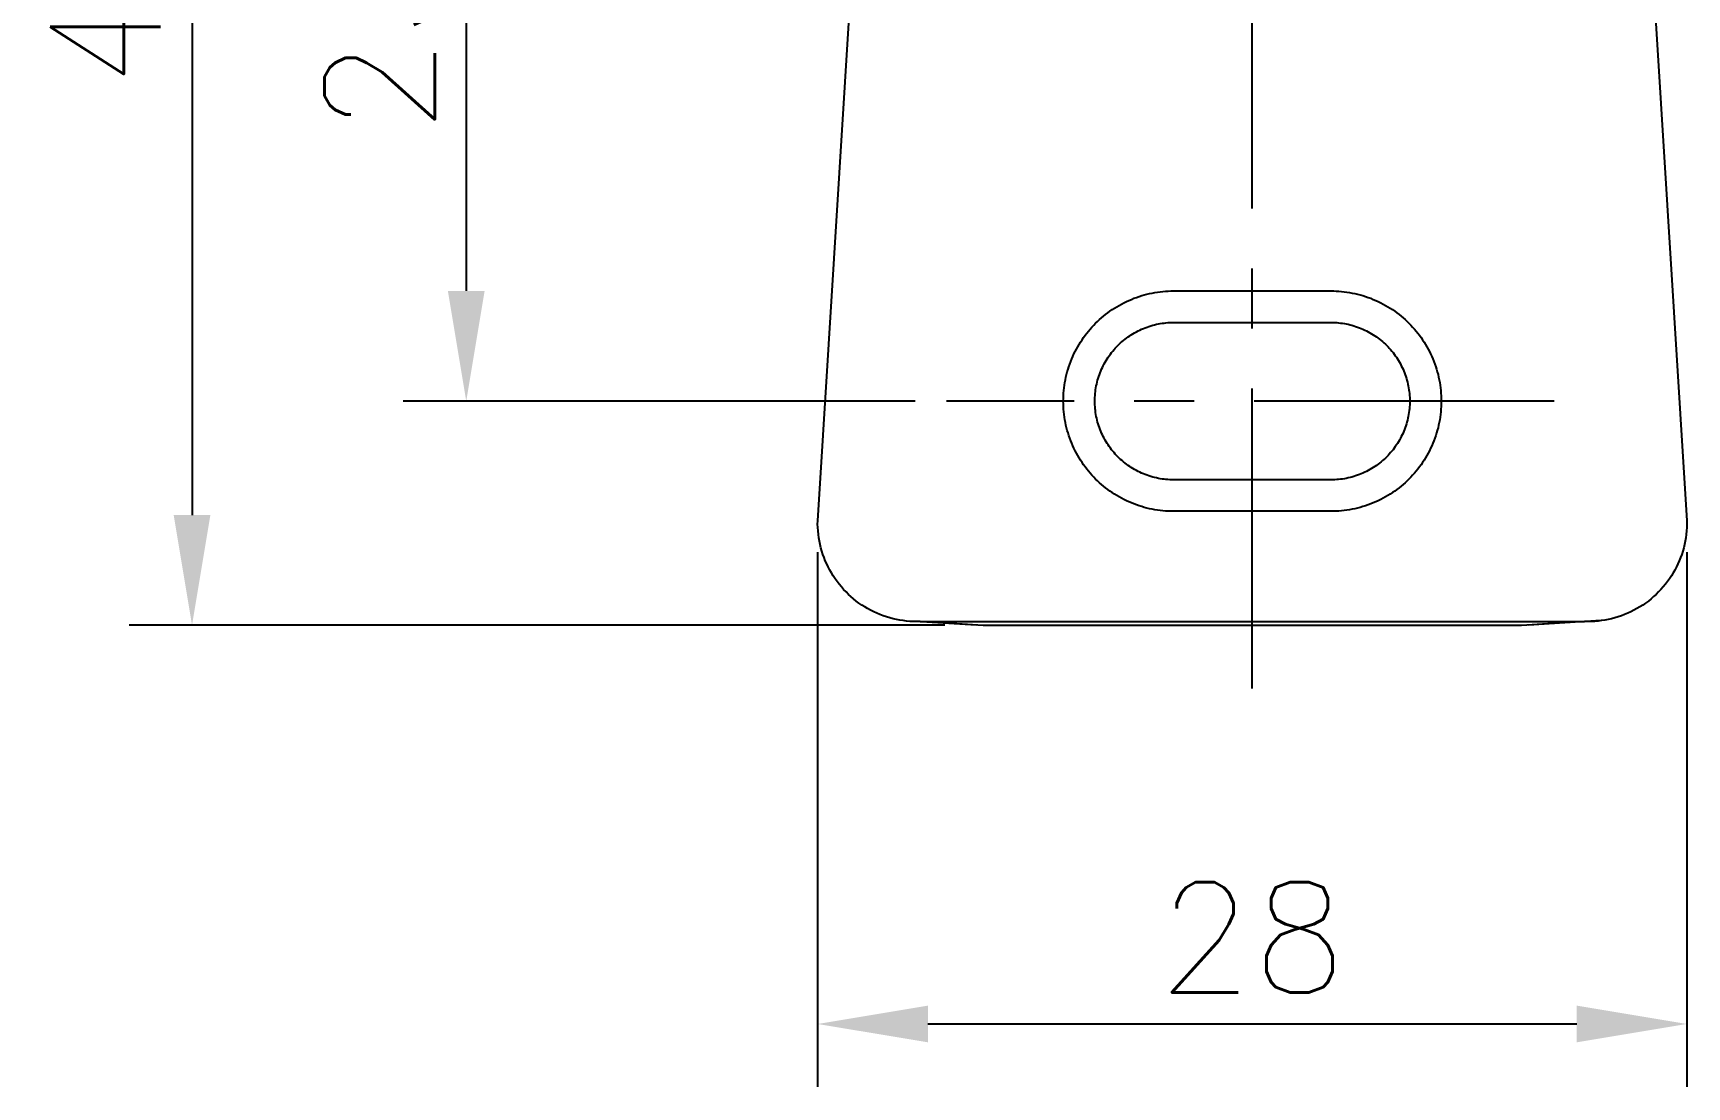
# Model space of a CAD drawing. Header units: millimetres. Extents: x -3879 to -3038, y 219 to 813.
# Drawn here: x -3240.7 to -3188.2, y 463.7 to 497.2 of the extents above; entities that cross this region are included whole.
import ezdxf

# ---------------------------------------------------------------- set-up
doc = ezdxf.new("R2010")
doc.units = ezdxf.units.MM
doc.header["$LTSCALE"] = 0.3
doc.linetypes.add('CENTER', pattern=[50.8, 31.75, -6.35, 6.35, -6.35])
doc.layers.get('0').update_dxf_attribs({"color": 2})
doc.layers.add('CEN', color=1, linetype='CENTER')
doc.layers.add('DWG', color=7, linetype='Continuous')
doc.styles.add('GHS', font='romans.shx', dxfattribs={"height": 3.5, "bigfont": 'ghs.shx'})
doc.dimstyles.new('LEE', dxfattribs={"dimtxt": 3.5, "dimasz": 3.5, "dimexe": 2, "dimexo": 1, "dimgap": 1, "dimtad": 1, "dimdec": 4, "dimdsep": 46, "dimtxsty": 'GHS', "dimcen": 0, "dimclrd": 2, "dimclre": 2, "dimclrt": 2, "dimadec": 0, "dimazin": 0, "dimtfac": 1, "dimtdec": 4, "dimtmove": 0, "dimatfit": 3, "dimfxl": 0, "dimlwd": -1, "dimlwe": -1, "dimarcsym": 0})

# ---------------------------------------------------------------- blocks, each defined once
blk = doc.blocks.new('*D8')
at = {"layer": 'Defpoints', "color": 0}
for p in [(-3210.449, 518.479), (-3235.634, 478.361), (-3210.735, 478.361)]:
    blk.add_point(p, dxfattribs=at)
at = {"layer": 'DWG', "color": 2}
for p, q in [((-3211.449, 518.479), (-3237.634, 518.479)), ((-3235.634, 514.979), (-3235.634, 481.861)), ((-3211.735, 478.361), (-3237.634, 478.361))]:
    blk.add_line(p, q, dxfattribs=at)
for points in [[(-3236.217, 514.979), (-3235.051, 514.979), (-3235.634, 518.479)], [(-3236.217, 481.861), (-3235.051, 481.861), (-3235.634, 478.361)]]:
    blk.add_solid(points, dxfattribs=at)
at = {"layer": 'DWG', "color": 2, "insert": (-3238.384, 498.42), "char_height": 3.5, "attachment_point": 5, "rotation": 90, "style": 'GHS'}
blk.add_mtext('40', dxfattribs=at)
blk = doc.blocks.new('*D9')
at = {"layer": 'Defpoints', "color": 0}
for p in [(-3211.678, 508.479), (-3226.927, 485.479), (-3211.678, 485.479)]:
    blk.add_point(p, dxfattribs=at)
at = {"layer": 'DWG', "color": 2}
for p, q in [((-3212.678, 508.479), (-3228.927, 508.479)), ((-3226.927, 504.979), (-3226.927, 488.979)), ((-3212.678, 485.479), (-3228.927, 485.479))]:
    blk.add_line(p, q, dxfattribs=at)
for points in [[(-3227.51, 504.979), (-3226.343, 504.979), (-3226.927, 508.479)], [(-3227.51, 488.979), (-3226.343, 488.979), (-3226.927, 485.479)]]:
    blk.add_solid(points, dxfattribs=at)
at = {"layer": 'DWG', "color": 2, "insert": (-3229.677, 496.979), "char_height": 3.5, "attachment_point": 5, "rotation": 90, "style": 'GHS'}
blk.add_mtext('23', dxfattribs=at)
blk = doc.blocks.new('*D10')
at = {"layer": 'Defpoints', "color": 0}
for p in [(-3215.769, 481.681), (-3188.169, 481.681), (-3188.169, 465.694)]:
    blk.add_point(p, dxfattribs=at)
at = {"layer": 'DWG', "color": 2}
for p, q in [((-3215.769, 480.681), (-3215.769, 463.694)), ((-3188.169, 480.681), (-3188.169, 463.694)), ((-3212.269, 465.694), (-3191.669, 465.694))]:
    blk.add_line(p, q, dxfattribs=at)
for points in [[(-3212.269, 466.277), (-3212.269, 465.111), (-3215.769, 465.694)], [(-3191.669, 466.277), (-3191.669, 465.111), (-3188.169, 465.694)]]:
    blk.add_solid(points, dxfattribs=at)
at = {"layer": 'DWG', "color": 2, "insert": (-3201.969, 468.444), "char_height": 3.5, "attachment_point": 5, "style": 'GHS'}
blk.add_mtext('28', dxfattribs=at)

msp = doc.modelspace()

# ---------------------------------------------------------------- linework, layer by layer
for p, q in [((-3215.76863, 481.68132), (-3213.64375, 515.67946)), ((-3190.29383, 515.67946), (-3188.16895, 481.68132)), ((-3205.31366, 488.87538), (-3205.22951, 488.89521)), ((-3205.22951, 488.89521), (-3205.14507, 488.91292)), ((-3205.14507, 488.91292), (-3205.06043, 488.9285)), ((-3205.06043, 488.9285), (-3204.97567, 488.94197)), ((-3204.97567, 488.94197), (-3204.89086, 488.95332)), ((-3204.89086, 488.95332), (-3204.80608, 488.96257)), ((-3204.80608, 488.96257), (-3204.72141, 488.96972)), ((-3204.72141, 488.96972), (-3204.63692, 488.97481)), ((-3204.63692, 488.97481), (-3204.55269, 488.97784)), ((-3204.55269, 488.97784), (-3199.46879, 488.97884)), ((-3199.46879, 488.97884), (-3199.38489, 488.97784)), ((-3199.38489, 488.97784), (-3199.30066, 488.97481)), ((-3199.30066, 488.97481), (-3199.21617, 488.96972)), ((-3199.21617, 488.96972), (-3199.1315, 488.96256)), ((-3199.1315, 488.96256), (-3199.04673, 488.95332)), ((-3199.04673, 488.95332), (-3198.96192, 488.94196)), ((-3198.96192, 488.94196), (-3198.87716, 488.9285)), ((-3198.87716, 488.9285), (-3198.79252, 488.91291)), ((-3198.79252, 488.91291), (-3198.70808, 488.8952)), ((-3198.70808, 488.8952), (-3198.62393, 488.87537)), ((-3206.48981, 488.3365), (-3206.41893, 488.38533)), ((-3206.41893, 488.38533), (-3206.3467, 488.43251)), ((-3206.3467, 488.43251), (-3206.27317, 488.47799)), ((-3206.27317, 488.47799), (-3206.1984, 488.52171)), ((-3206.1984, 488.52171), (-3206.12245, 488.56364)), ((-3206.12245, 488.56364), (-3206.04539, 488.60372)), ((-3206.04539, 488.60372), (-3205.96729, 488.64192)), ((-3205.96729, 488.64192), (-3205.88822, 488.67818)), ((-3205.88822, 488.67818), (-3205.80824, 488.71247)), ((-3205.80824, 488.71247), (-3205.72743, 488.74477)), ((-3205.72743, 488.74477), (-3205.64587, 488.77504)), ((-3205.64587, 488.77504), (-3205.56364, 488.80325)), ((-3205.56364, 488.80325), (-3205.48081, 488.82939)), ((-3205.48081, 488.82939), (-3205.39746, 488.85344)), ((-3205.39746, 488.85344), (-3205.31366, 488.87538)), ((-3198.62393, 488.87537), (-3198.54014, 488.85343)), ((-3198.54014, 488.85343), (-3198.45678, 488.82938)), ((-3198.45678, 488.82938), (-3198.37395, 488.80324)), ((-3198.37395, 488.80324), (-3198.29172, 488.77502)), ((-3198.29172, 488.77502), (-3198.21016, 488.74475)), ((-3198.21016, 488.74475), (-3198.12936, 488.71246)), ((-3198.12936, 488.71246), (-3198.04938, 488.67816)), ((-3198.04938, 488.67816), (-3197.97031, 488.6419)), ((-3197.97031, 488.6419), (-3197.89221, 488.60371)), ((-3197.89221, 488.60371), (-3197.81515, 488.56363)), ((-3197.81515, 488.56363), (-3197.7392, 488.5217)), ((-3197.7392, 488.5217), (-3197.66443, 488.47797)), ((-3197.66443, 488.47797), (-3197.5909, 488.43249)), ((-3197.5909, 488.43249), (-3197.51867, 488.38531)), ((-3197.51867, 488.38531), (-3197.4478, 488.33649)), ((-3207.05982, 487.83204), (-3207.0024, 487.89374)), ((-3207.0024, 487.89374), (-3206.94378, 487.95378)), ((-3206.94378, 487.95378), (-3206.88374, 488.01239)), ((-3206.88374, 488.01239), (-3206.82203, 488.06981)), ((-3206.82203, 488.06981), (-3206.75869, 488.12595)), ((-3206.75869, 488.12595), (-3206.69376, 488.18075)), ((-3206.69376, 488.18075), (-3206.62727, 488.23416)), ((-3206.62727, 488.23416), (-3206.55927, 488.28609)), ((-3206.55927, 488.28609), (-3206.48981, 488.3365)), ((-3205.30956, 487.83327), (-3205.25083, 487.85342)), ((-3205.25083, 487.85342), (-3205.19166, 487.87209)), ((-3205.19166, 487.87209), (-3205.13212, 487.88927)), ((-3205.13212, 487.88927), (-3205.07227, 487.90494)), ((-3205.07227, 487.90494), (-3205.01216, 487.9191)), ((-3205.01216, 487.9191), (-3204.95185, 487.93175)), ((-3204.95185, 487.93175), (-3204.89139, 487.94289)), ((-3204.89139, 487.94289), (-3204.83084, 487.9525)), ((-3204.83084, 487.9525), (-3204.77027, 487.96061)), ((-3204.77027, 487.96061), (-3204.70971, 487.96722)), ((-3204.70971, 487.96722), (-3204.64923, 487.97233)), ((-3204.64923, 487.97233), (-3204.58888, 487.97596)), ((-3204.58888, 487.97596), (-3204.52872, 487.97812)), ((-3204.52872, 487.97812), (-3199.46879, 487.97884)), ((-3199.46879, 487.97884), (-3199.40886, 487.97812)), ((-3199.40886, 487.97812), (-3199.3487, 487.97596)), ((-3199.3487, 487.97596), (-3199.28835, 487.97233)), ((-3199.28835, 487.97233), (-3199.22787, 487.96721)), ((-3199.22787, 487.96721), (-3199.16732, 487.96061)), ((-3199.16732, 487.96061), (-3199.10674, 487.9525)), ((-3199.10674, 487.9525), (-3199.04619, 487.94288)), ((-3199.04619, 487.94288), (-3198.98574, 487.93175)), ((-3198.98574, 487.93175), (-3198.92543, 487.9191)), ((-3198.92543, 487.9191), (-3198.86532, 487.90493)), ((-3198.86532, 487.90493), (-3198.80547, 487.88926)), ((-3198.80547, 487.88926), (-3198.74593, 487.87208)), ((-3198.74593, 487.87208), (-3198.68676, 487.85341)), ((-3198.68676, 487.85341), (-3198.62803, 487.83326)), ((-3197.4478, 488.33649), (-3197.37834, 488.28608)), ((-3197.37834, 488.28608), (-3197.31034, 488.23414)), ((-3197.31034, 488.23414), (-3197.24385, 488.18074)), ((-3197.24385, 488.18074), (-3197.17892, 488.12593)), ((-3197.17892, 488.12593), (-3197.11558, 488.06979)), ((-3197.11558, 488.06979), (-3197.05387, 488.01238)), ((-3197.05387, 488.01238), (-3196.99383, 487.95376)), ((-3196.99383, 487.95376), (-3196.93521, 487.89372)), ((-3196.93521, 487.89372), (-3196.8778, 487.83202)), ((-3207.46802, 487.28319), (-3207.42254, 487.35672)), ((-3207.42254, 487.35672), (-3207.37536, 487.42895)), ((-3207.37536, 487.42895), (-3207.32653, 487.49982)), ((-3207.32653, 487.49982), (-3207.27612, 487.56928)), ((-3207.27612, 487.56928), (-3207.22418, 487.63728)), ((-3207.22418, 487.63728), (-3207.17077, 487.70377)), ((-3207.17077, 487.70377), (-3207.11596, 487.7687)), ((-3207.11596, 487.7687), (-3207.05982, 487.83204)), ((-3206.19376, 487.28852), (-3206.14968, 487.32953)), ((-3206.14968, 487.32953), (-3206.10444, 487.36963)), ((-3206.10444, 487.36963), (-3206.05805, 487.40878)), ((-3206.05805, 487.40878), (-3206.01056, 487.44692)), ((-3206.01056, 487.44692), (-3205.96199, 487.48402)), ((-3205.96199, 487.48402), (-3205.91237, 487.52003)), ((-3205.91237, 487.52003), (-3205.86175, 487.5549)), ((-3205.86175, 487.5549), (-3205.81015, 487.5886)), ((-3205.81015, 487.5886), (-3205.75763, 487.62109)), ((-3205.75763, 487.62109), (-3205.70423, 487.65232)), ((-3205.70423, 487.65232), (-3205.64998, 487.68227)), ((-3205.64998, 487.68227), (-3205.59494, 487.7109)), ((-3205.59494, 487.7109), (-3205.53915, 487.73818)), ((-3205.53915, 487.73818), (-3205.48267, 487.76408)), ((-3205.48267, 487.76408), (-3205.42554, 487.78858)), ((-3205.42554, 487.78858), (-3205.36782, 487.81165)), ((-3205.36782, 487.81165), (-3205.30956, 487.83327)), ((-3198.62803, 487.83326), (-3198.56977, 487.81164)), ((-3198.56977, 487.81164), (-3198.51205, 487.78857)), ((-3198.51205, 487.78857), (-3198.45493, 487.76407)), ((-3198.45493, 487.76407), (-3198.39844, 487.73817)), ((-3198.39844, 487.73817), (-3198.34266, 487.71089)), ((-3198.34266, 487.71089), (-3198.28762, 487.68226)), ((-3198.28762, 487.68226), (-3198.23337, 487.65231)), ((-3198.23337, 487.65231), (-3198.17996, 487.62108)), ((-3198.17996, 487.62108), (-3198.12744, 487.58859)), ((-3198.12744, 487.58859), (-3198.07585, 487.55489)), ((-3198.07585, 487.55489), (-3198.02523, 487.52002)), ((-3198.02523, 487.52002), (-3197.97561, 487.48401)), ((-3197.97561, 487.48401), (-3197.92704, 487.44691)), ((-3197.92704, 487.44691), (-3197.87955, 487.40877)), ((-3197.87955, 487.40877), (-3197.83317, 487.36962)), ((-3197.83317, 487.36962), (-3197.78792, 487.32952)), ((-3197.78792, 487.32952), (-3197.74385, 487.28851)), ((-3196.8778, 487.83202), (-3196.82165, 487.76868)), ((-3196.82165, 487.76868), (-3196.76685, 487.70375)), ((-3196.76685, 487.70375), (-3196.71344, 487.63726)), ((-3196.71344, 487.63726), (-3196.6615, 487.56927)), ((-3196.6615, 487.56927), (-3196.61109, 487.49981)), ((-3196.61109, 487.49981), (-3196.56226, 487.42894)), ((-3196.56226, 487.42894), (-3196.51508, 487.35671)), ((-3196.51508, 487.35671), (-3196.4696, 487.28318)), ((-3207.73483, 486.73747), (-3207.70253, 486.81827)), ((-3207.70253, 486.81827), (-3207.66824, 486.89825)), ((-3207.66824, 486.89825), (-3207.63197, 486.97732)), ((-3207.63197, 486.97732), (-3207.59377, 487.05542)), ((-3207.59377, 487.05542), (-3207.55369, 487.13248)), ((-3207.55369, 487.13248), (-3207.51176, 487.20843)), ((-3207.51176, 487.20843), (-3207.46802, 487.28319)), ((-3206.6111, 486.76766), (-3206.57861, 486.82018)), ((-3206.57861, 486.82018), (-3206.54491, 486.87178)), ((-3206.54491, 486.87178), (-3206.51003, 486.9224)), ((-3206.51003, 486.9224), (-3206.47402, 486.97201)), ((-3206.47402, 486.97201), (-3206.43692, 487.02058)), ((-3206.43692, 487.02058), (-3206.39878, 487.06807)), ((-3206.39878, 487.06807), (-3206.35963, 487.11445)), ((-3206.35963, 487.11445), (-3206.31952, 487.1597)), ((-3206.31952, 487.1597), (-3206.27851, 487.20377)), ((-3206.27851, 487.20377), (-3206.23664, 487.24665)), ((-3206.23664, 487.24665), (-3206.19376, 487.28852)), ((-3197.74385, 487.28851), (-3197.70096, 487.24664)), ((-3197.70096, 487.24664), (-3197.65909, 487.20376)), ((-3197.65909, 487.20376), (-3197.61808, 487.15968)), ((-3197.61808, 487.15968), (-3197.57798, 487.11444)), ((-3197.57798, 487.11444), (-3197.53883, 487.06806)), ((-3197.53883, 487.06806), (-3197.50068, 487.02057)), ((-3197.50068, 487.02057), (-3197.46358, 486.972)), ((-3197.46358, 486.972), (-3197.42757, 486.92239)), ((-3197.42757, 486.92239), (-3197.3927, 486.87177)), ((-3197.3927, 486.87177), (-3197.359, 486.82017)), ((-3197.359, 486.82017), (-3197.32651, 486.76765)), ((-3196.4696, 487.28318), (-3196.42586, 487.20841)), ((-3196.42586, 487.20841), (-3196.38393, 487.13247)), ((-3196.38393, 487.13247), (-3196.34385, 487.05541)), ((-3196.34385, 487.05541), (-3196.30565, 486.97731)), ((-3196.30565, 486.97731), (-3196.26939, 486.89824)), ((-3196.26939, 486.89824), (-3196.23509, 486.81826)), ((-3196.23509, 486.81826), (-3196.20279, 486.73746)), ((-3207.8853, 486.23955), (-3207.86547, 486.32371)), ((-3207.86547, 486.32371), (-3207.84352, 486.4075)), ((-3207.84352, 486.4075), (-3207.81947, 486.49085)), ((-3207.81947, 486.49085), (-3207.79333, 486.57368)), ((-3207.79333, 486.57368), (-3207.76511, 486.65591)), ((-3207.76511, 486.65591), (-3207.73483, 486.73747)), ((-3206.84346, 486.26087), (-3206.8233, 486.31961)), ((-3206.8233, 486.31961), (-3206.80168, 486.37786)), ((-3206.80168, 486.37786), (-3206.77861, 486.43558)), ((-3206.77861, 486.43558), (-3206.75411, 486.4927)), ((-3206.75411, 486.4927), (-3206.7282, 486.54919)), ((-3206.7282, 486.54919), (-3206.70092, 486.60497)), ((-3206.70092, 486.60497), (-3206.67229, 486.66001)), ((-3206.67229, 486.66001), (-3206.64234, 486.71426)), ((-3206.64234, 486.71426), (-3206.6111, 486.76766)), ((-3197.32651, 486.76765), (-3197.29527, 486.71425)), ((-3197.29527, 486.71425), (-3197.26532, 486.66)), ((-3197.26532, 486.66), (-3197.23669, 486.60496)), ((-3197.23669, 486.60496), (-3197.20941, 486.54918)), ((-3197.20941, 486.54918), (-3197.1835, 486.4927)), ((-3197.1835, 486.4927), (-3197.159, 486.43557)), ((-3197.159, 486.43557), (-3197.13593, 486.37786)), ((-3197.13593, 486.37786), (-3197.11431, 486.3196)), ((-3197.11431, 486.3196), (-3197.09415, 486.26086)), ((-3196.20279, 486.73746), (-3196.17252, 486.65591)), ((-3196.17252, 486.65591), (-3196.1443, 486.57367)), ((-3196.1443, 486.57367), (-3196.11816, 486.49084)), ((-3196.11816, 486.49084), (-3196.0941, 486.40749)), ((-3196.0941, 486.40749), (-3196.07216, 486.3237)), ((-3196.07216, 486.3237), (-3196.05232, 486.23955)), ((-3207.95985, 485.73146), (-3207.95268, 485.81613)), ((-3207.95268, 485.81613), (-3207.94343, 485.90091)), ((-3207.94343, 485.90091), (-3207.93208, 485.98572)), ((-3207.93208, 485.98572), (-3207.91861, 486.07048)), ((-3207.91861, 486.07048), (-3207.90302, 486.15512)), ((-3207.90302, 486.15512), (-3207.8853, 486.23955)), ((-3206.95729, 485.71976), (-3206.95068, 485.78032)), ((-3206.95068, 485.78032), (-3206.94257, 485.84089)), ((-3206.94257, 485.84089), (-3206.93294, 485.90144)), ((-3206.93294, 485.90144), (-3206.92181, 485.9619)), ((-3206.92181, 485.9619), (-3206.90916, 486.02221)), ((-3206.90916, 486.02221), (-3206.89499, 486.08232)), ((-3206.89499, 486.08232), (-3206.87931, 486.14217)), ((-3206.87931, 486.14217), (-3206.86213, 486.2017)), ((-3206.86213, 486.2017), (-3206.84346, 486.26087)), ((-3197.09415, 486.26086), (-3197.07548, 486.2017)), ((-3197.07548, 486.2017), (-3197.0583, 486.14216)), ((-3197.0583, 486.14216), (-3197.04262, 486.08231)), ((-3197.04262, 486.08231), (-3197.02846, 486.0222)), ((-3197.02846, 486.0222), (-3197.01581, 485.96189)), ((-3197.01581, 485.96189), (-3197.00467, 485.90144)), ((-3197.00467, 485.90144), (-3196.99505, 485.84089)), ((-3196.99505, 485.84089), (-3196.98694, 485.78031)), ((-3196.98694, 485.78031), (-3196.98033, 485.71976)), ((-3196.05232, 486.23955), (-3196.03461, 486.15511)), ((-3196.03461, 486.15511), (-3196.01902, 486.07047)), ((-3196.01902, 486.07047), (-3196.00555, 485.98571)), ((-3196.00555, 485.98571), (-3195.9942, 485.9009)), ((-3195.9942, 485.9009), (-3195.98495, 485.81613)), ((-3195.98495, 485.81613), (-3195.97778, 485.73146)), ((-3207.96897, 485.47884), (-3207.96797, 485.56274)), ((-3207.96797, 485.39494), (-3207.96897, 485.47884)), ((-3207.96797, 485.56274), (-3207.96493, 485.64697)), ((-3207.96493, 485.31071), (-3207.96797, 485.39494)), ((-3207.96493, 485.64697), (-3207.95985, 485.73146)), ((-3207.95985, 485.22622), (-3207.96493, 485.31071)), ((-3207.95268, 485.14155), (-3207.95985, 485.22622)), ((-3206.96892, 485.47884), (-3206.9682, 485.53877)), ((-3206.9682, 485.41891), (-3206.96892, 485.47884)), ((-3206.9682, 485.53877), (-3206.96603, 485.59893)), ((-3206.96603, 485.35875), (-3206.9682, 485.41891)), ((-3206.96603, 485.59893), (-3206.9624, 485.65928)), ((-3206.9624, 485.2984), (-3206.96603, 485.35875)), ((-3206.9624, 485.65928), (-3206.95729, 485.71976)), ((-3206.95729, 485.23792), (-3206.9624, 485.2984)), ((-3206.95068, 485.17736), (-3206.95729, 485.23792)), ((-3196.98033, 485.23792), (-3196.98694, 485.17737)), ((-3196.98033, 485.71976), (-3196.97521, 485.65928)), ((-3196.97521, 485.2984), (-3196.98033, 485.23792)), ((-3196.97521, 485.65928), (-3196.97158, 485.59893)), ((-3196.97158, 485.35875), (-3196.97521, 485.2984)), ((-3196.97158, 485.59893), (-3196.96941, 485.53877)), ((-3196.96941, 485.41891), (-3196.97158, 485.35875)), ((-3196.96941, 485.53877), (-3196.96869, 485.47884)), ((-3196.96869, 485.47884), (-3196.96941, 485.41891)), ((-3195.97778, 485.22622), (-3195.98495, 485.14156)), ((-3195.97778, 485.73146), (-3195.9727, 485.64697)), ((-3195.9727, 485.31071), (-3195.97778, 485.22622)), ((-3195.9727, 485.64697), (-3195.96966, 485.56274)), ((-3195.96966, 485.39494), (-3195.9727, 485.31071)), ((-3195.96966, 485.56274), (-3195.96866, 485.47884)), ((-3195.96866, 485.47884), (-3195.96966, 485.39494)), ((-3207.94343, 485.05677), (-3207.95268, 485.14155)), ((-3207.93208, 484.97196), (-3207.94343, 485.05677)), ((-3207.91861, 484.8872), (-3207.93208, 484.97196)), ((-3207.90302, 484.80256), (-3207.91861, 484.8872)), ((-3207.8853, 484.71813), (-3207.90302, 484.80256)), ((-3207.86547, 484.63397), (-3207.8853, 484.71813)), ((-3206.94257, 485.11679), (-3206.95068, 485.17736)), ((-3206.93294, 485.05624), (-3206.94257, 485.11679)), ((-3206.92181, 484.99578), (-3206.93294, 485.05624)), ((-3206.90916, 484.93547), (-3206.92181, 484.99578)), ((-3206.89499, 484.87536), (-3206.90916, 484.93547)), ((-3206.87931, 484.81551), (-3206.89499, 484.87536)), ((-3206.86213, 484.75598), (-3206.87931, 484.81551)), ((-3206.84346, 484.69681), (-3206.86213, 484.75598)), ((-3206.8233, 484.63807), (-3206.84346, 484.69681)), ((-3197.09415, 484.69682), (-3197.11431, 484.63808)), ((-3197.07548, 484.75598), (-3197.09415, 484.69682)), ((-3197.0583, 484.81552), (-3197.07548, 484.75598)), ((-3197.04262, 484.87537), (-3197.0583, 484.81552)), ((-3197.02846, 484.93548), (-3197.04262, 484.87537)), ((-3197.01581, 484.99579), (-3197.02846, 484.93548)), ((-3197.00467, 485.05625), (-3197.01581, 484.99579)), ((-3196.99505, 485.11679), (-3197.00467, 485.05625)), ((-3196.98694, 485.17737), (-3196.99505, 485.11679)), ((-3196.05232, 484.71813), (-3196.07216, 484.63398)), ((-3196.03461, 484.80257), (-3196.05232, 484.71813)), ((-3196.01902, 484.88721), (-3196.03461, 484.80257)), ((-3196.00555, 484.97197), (-3196.01902, 484.88721)), ((-3195.9942, 485.05678), (-3196.00555, 484.97197)), ((-3195.98495, 485.14156), (-3195.9942, 485.05678)), ((-3207.84352, 484.55018), (-3207.86547, 484.63397)), ((-3207.81947, 484.46683), (-3207.84352, 484.55018)), ((-3207.79333, 484.384), (-3207.81947, 484.46683)), ((-3207.76511, 484.30177), (-3207.79333, 484.384)), ((-3207.73483, 484.22021), (-3207.76511, 484.30177)), ((-3207.70253, 484.13941), (-3207.73483, 484.22021)), ((-3206.80168, 484.57982), (-3206.8233, 484.63807)), ((-3206.77861, 484.5221), (-3206.80168, 484.57982)), ((-3206.75411, 484.46498), (-3206.77861, 484.5221)), ((-3206.7282, 484.40849), (-3206.75411, 484.46498)), ((-3206.70092, 484.35271), (-3206.7282, 484.40849)), ((-3206.67229, 484.29767), (-3206.70092, 484.35271)), ((-3206.64234, 484.24342), (-3206.67229, 484.29767)), ((-3206.6111, 484.19002), (-3206.64234, 484.24342)), ((-3206.57861, 484.1375), (-3206.6111, 484.19002)), ((-3197.32651, 484.19003), (-3197.359, 484.13751)), ((-3197.29527, 484.24343), (-3197.32651, 484.19003)), ((-3197.26532, 484.29768), (-3197.29527, 484.24343)), ((-3197.23669, 484.35272), (-3197.26532, 484.29768)), ((-3197.20941, 484.4085), (-3197.23669, 484.35272)), ((-3197.1835, 484.46499), (-3197.20941, 484.4085)), ((-3197.159, 484.52211), (-3197.1835, 484.46499)), ((-3197.13593, 484.57983), (-3197.159, 484.52211)), ((-3197.11431, 484.63808), (-3197.13593, 484.57983)), ((-3196.20279, 484.22022), (-3196.23509, 484.13942)), ((-3196.17252, 484.30178), (-3196.20279, 484.22022)), ((-3196.1443, 484.38401), (-3196.17252, 484.30178)), ((-3196.11816, 484.46684), (-3196.1443, 484.38401)), ((-3196.0941, 484.55019), (-3196.11816, 484.46684)), ((-3196.07216, 484.63398), (-3196.0941, 484.55019)), ((-3207.66824, 484.05943), (-3207.70253, 484.13941)), ((-3207.63197, 483.98036), (-3207.66824, 484.05943)), ((-3207.59377, 483.90226), (-3207.63197, 483.98036)), ((-3207.55369, 483.8252), (-3207.59377, 483.90226)), ((-3207.51176, 483.74925), (-3207.55369, 483.8252)), ((-3207.46802, 483.67449), (-3207.51176, 483.74925)), ((-3207.42254, 483.60096), (-3207.46802, 483.67449)), ((-3206.54491, 484.0859), (-3206.57861, 484.1375)), ((-3206.51003, 484.03528), (-3206.54491, 484.0859)), ((-3206.47402, 483.98567), (-3206.51003, 484.03528)), ((-3206.43692, 483.9371), (-3206.47402, 483.98567)), ((-3206.39878, 483.88961), (-3206.43692, 483.9371)), ((-3206.35963, 483.84323), (-3206.39878, 483.88961)), ((-3206.31952, 483.79798), (-3206.35963, 483.84323)), ((-3206.27851, 483.75391), (-3206.31952, 483.79798)), ((-3206.23664, 483.71103), (-3206.27851, 483.75391)), ((-3206.19376, 483.66916), (-3206.23664, 483.71103)), ((-3206.14968, 483.62815), (-3206.19376, 483.66916)), ((-3197.74385, 483.66917), (-3197.78792, 483.62816)), ((-3197.70096, 483.71104), (-3197.74385, 483.66917)), ((-3197.65909, 483.75392), (-3197.70096, 483.71104)), ((-3197.61808, 483.798), (-3197.65909, 483.75392)), ((-3197.57798, 483.84324), (-3197.61808, 483.798)), ((-3197.53883, 483.88962), (-3197.57798, 483.84324)), ((-3197.50068, 483.93711), (-3197.53883, 483.88962)), ((-3197.46358, 483.98568), (-3197.50068, 483.93711)), ((-3197.42757, 484.03529), (-3197.46358, 483.98568)), ((-3197.3927, 484.08592), (-3197.42757, 484.03529)), ((-3197.359, 484.13751), (-3197.3927, 484.08592)), ((-3196.4696, 483.6745), (-3196.51508, 483.60097)), ((-3196.42586, 483.74927), (-3196.4696, 483.6745)), ((-3196.38393, 483.82521), (-3196.42586, 483.74927)), ((-3196.34385, 483.90227), (-3196.38393, 483.82521)), ((-3196.30565, 483.98037), (-3196.34385, 483.90227)), ((-3196.26939, 484.05944), (-3196.30565, 483.98037)), ((-3196.23509, 484.13942), (-3196.26939, 484.05944)), ((-3207.37536, 483.52873), (-3207.42254, 483.60096)), ((-3207.32653, 483.45786), (-3207.37536, 483.52873)), ((-3207.27612, 483.3884), (-3207.32653, 483.45786)), ((-3207.22418, 483.3204), (-3207.27612, 483.3884)), ((-3207.17077, 483.25391), (-3207.22418, 483.3204)), ((-3207.11596, 483.18898), (-3207.17077, 483.25391)), ((-3207.05982, 483.12564), (-3207.11596, 483.18898)), ((-3207.0024, 483.06394), (-3207.05982, 483.12564)), ((-3206.10444, 483.58805), (-3206.14968, 483.62815)), ((-3206.05805, 483.5489), (-3206.10444, 483.58805)), ((-3206.01056, 483.51076), (-3206.05805, 483.5489)), ((-3205.96199, 483.47366), (-3206.01056, 483.51076)), ((-3205.91237, 483.43765), (-3205.96199, 483.47366)), ((-3205.86175, 483.40278), (-3205.91237, 483.43765)), ((-3205.81015, 483.36908), (-3205.86175, 483.40278)), ((-3205.75763, 483.33659), (-3205.81015, 483.36908)), ((-3205.70423, 483.30536), (-3205.75763, 483.33659)), ((-3205.64998, 483.27541), (-3205.70423, 483.30536)), ((-3205.59494, 483.24678), (-3205.64998, 483.27541)), ((-3205.53915, 483.2195), (-3205.59494, 483.24678)), ((-3205.48267, 483.1936), (-3205.53915, 483.2195)), ((-3205.42554, 483.1691), (-3205.48267, 483.1936)), ((-3205.36782, 483.14603), (-3205.42554, 483.1691)), ((-3205.30956, 483.12441), (-3205.36782, 483.14603)), ((-3205.25083, 483.10426), (-3205.30956, 483.12441)), ((-3198.62802, 483.12442), (-3198.68676, 483.10427)), ((-3198.56977, 483.14605), (-3198.62802, 483.12442)), ((-3198.51205, 483.16911), (-3198.56977, 483.14605)), ((-3198.45493, 483.19361), (-3198.51205, 483.16911)), ((-3198.39844, 483.21951), (-3198.45493, 483.19361)), ((-3198.34266, 483.24679), (-3198.39844, 483.21951)), ((-3198.28762, 483.27542), (-3198.34266, 483.24679)), ((-3198.23337, 483.30537), (-3198.28762, 483.27542)), ((-3198.17996, 483.33661), (-3198.23337, 483.30537)), ((-3198.12744, 483.36909), (-3198.17996, 483.33661)), ((-3198.07585, 483.40279), (-3198.12744, 483.36909)), ((-3198.02522, 483.43767), (-3198.07585, 483.40279)), ((-3197.97561, 483.47367), (-3198.02522, 483.43767)), ((-3197.92704, 483.51077), (-3197.97561, 483.47367)), ((-3197.87955, 483.54892), (-3197.92704, 483.51077)), ((-3197.83316, 483.58806), (-3197.87955, 483.54892)), ((-3197.78792, 483.62816), (-3197.83316, 483.58806)), ((-3196.8778, 483.12566), (-3196.93521, 483.06396)), ((-3196.82165, 483.189), (-3196.8778, 483.12566)), ((-3196.76685, 483.25393), (-3196.82165, 483.189)), ((-3196.71344, 483.32042), (-3196.76685, 483.25393)), ((-3196.6615, 483.38842), (-3196.71344, 483.32042)), ((-3196.61109, 483.45787), (-3196.6615, 483.38842)), ((-3196.56226, 483.52875), (-3196.61109, 483.45787)), ((-3196.51508, 483.60097), (-3196.56226, 483.52875)), ((-3206.94378, 483.0039), (-3207.0024, 483.06394)), ((-3206.88374, 482.94529), (-3206.94378, 483.0039)), ((-3206.82203, 482.88787), (-3206.88374, 482.94529)), ((-3206.75869, 482.83173), (-3206.82203, 482.88787)), ((-3206.69376, 482.77693), (-3206.75869, 482.83173)), ((-3206.62727, 482.72352), (-3206.69376, 482.77693)), ((-3206.55927, 482.67159), (-3206.62727, 482.72352)), ((-3206.48981, 482.62118), (-3206.55927, 482.67159)), ((-3206.41893, 482.57235), (-3206.48981, 482.62118)), ((-3205.19166, 483.08559), (-3205.25083, 483.10426)), ((-3205.13212, 483.06841), (-3205.19166, 483.08559)), ((-3205.07227, 483.05274), (-3205.13212, 483.06841)), ((-3205.01216, 483.03858), (-3205.07227, 483.05274)), ((-3204.95185, 483.02593), (-3205.01216, 483.03858)), ((-3204.89139, 483.01479), (-3204.95185, 483.02593)), ((-3204.83084, 483.00518), (-3204.89139, 483.01479)), ((-3204.77027, 482.99707), (-3204.83084, 483.00518)), ((-3204.70971, 482.99046), (-3204.77027, 482.99707)), ((-3204.64923, 482.98535), (-3204.70971, 482.99046)), ((-3204.58888, 482.98172), (-3204.64923, 482.98535)), ((-3204.52872, 482.97956), (-3204.58888, 482.98172)), ((-3204.46879, 482.97884), (-3204.52872, 482.97956)), ((-3199.40886, 482.97956), (-3204.46879, 482.97884)), ((-3199.3487, 482.98172), (-3199.40886, 482.97956)), ((-3199.28835, 482.98535), (-3199.3487, 482.98172)), ((-3199.22787, 482.99047), (-3199.28835, 482.98535)), ((-3199.16732, 482.99707), (-3199.22787, 482.99047)), ((-3199.10674, 483.00518), (-3199.16732, 482.99707)), ((-3199.04619, 483.0148), (-3199.10674, 483.00518)), ((-3198.98574, 483.02593), (-3199.04619, 483.0148)), ((-3198.92542, 483.03858), (-3198.98574, 483.02593)), ((-3198.86531, 483.05275), (-3198.92542, 483.03858)), ((-3198.80546, 483.06842), (-3198.86531, 483.05275)), ((-3198.74593, 483.0856), (-3198.80546, 483.06842)), ((-3198.68676, 483.10427), (-3198.74593, 483.0856)), ((-3197.4478, 482.6212), (-3197.51867, 482.57237)), ((-3197.37834, 482.67161), (-3197.4478, 482.6212)), ((-3197.31034, 482.72354), (-3197.37834, 482.67161)), ((-3197.24385, 482.77695), (-3197.31034, 482.72354)), ((-3197.17891, 482.83175), (-3197.24385, 482.77695)), ((-3197.11557, 482.88789), (-3197.17891, 482.83175)), ((-3197.05387, 482.9453), (-3197.11557, 482.88789)), ((-3196.99383, 483.00392), (-3197.05387, 482.9453)), ((-3196.93521, 483.06396), (-3196.99383, 483.00392)), ((-3206.3467, 482.52517), (-3206.41893, 482.57235)), ((-3206.27317, 482.47969), (-3206.3467, 482.52517)), ((-3206.1984, 482.43597), (-3206.27317, 482.47969)), ((-3206.12245, 482.39404), (-3206.1984, 482.43597)), ((-3206.04539, 482.35396), (-3206.12245, 482.39404)), ((-3205.96729, 482.31576), (-3206.04539, 482.35396)), ((-3205.88822, 482.2795), (-3205.96729, 482.31576)), ((-3205.80824, 482.24521), (-3205.88822, 482.2795)), ((-3205.72743, 482.21291), (-3205.80824, 482.24521)), ((-3205.64587, 482.18264), (-3205.72743, 482.21291)), ((-3205.56364, 482.15443), (-3205.64587, 482.18264)), ((-3205.48081, 482.12829), (-3205.56364, 482.15443)), ((-3205.39746, 482.10424), (-3205.48081, 482.12829)), ((-3205.31366, 482.0823), (-3205.39746, 482.10424)), ((-3205.22951, 482.06247), (-3205.31366, 482.0823)), ((-3205.14507, 482.04476), (-3205.22951, 482.06247)), ((-3198.70808, 482.06248), (-3198.79252, 482.04477)), ((-3198.62393, 482.08231), (-3198.70808, 482.06248)), ((-3198.54013, 482.10425), (-3198.62393, 482.08231)), ((-3198.45678, 482.1283), (-3198.54013, 482.10425)), ((-3198.37395, 482.15444), (-3198.45678, 482.1283)), ((-3198.29172, 482.18266), (-3198.37395, 482.15444)), ((-3198.21016, 482.21293), (-3198.29172, 482.18266)), ((-3198.12936, 482.24522), (-3198.21016, 482.21293)), ((-3198.04938, 482.27952), (-3198.12936, 482.24522)), ((-3197.9703, 482.31578), (-3198.04938, 482.27952)), ((-3197.8922, 482.35397), (-3197.9703, 482.31578)), ((-3197.81515, 482.39405), (-3197.8922, 482.35397)), ((-3197.7392, 482.43598), (-3197.81515, 482.39405)), ((-3197.66443, 482.47971), (-3197.7392, 482.43598)), ((-3197.5909, 482.52519), (-3197.66443, 482.47971)), ((-3197.51867, 482.57237), (-3197.5909, 482.52519)), ((-3215.76888, 481.57259), (-3215.76863, 481.68132)), ((-3215.76537, 481.46391), (-3215.76888, 481.57259)), ((-3205.06043, 482.02918), (-3205.14507, 482.04476)), ((-3204.97567, 482.01571), (-3205.06043, 482.02918)), ((-3204.89086, 482.00436), (-3204.97567, 482.01571)), ((-3204.80608, 481.99511), (-3204.89086, 482.00436)), ((-3204.72141, 481.98796), (-3204.80608, 481.99511)), ((-3204.63692, 481.98287), (-3204.72141, 481.98796)), ((-3204.55269, 481.97984), (-3204.63692, 481.98287)), ((-3204.46879, 481.97884), (-3204.55269, 481.97984)), ((-3199.38489, 481.97984), (-3204.46879, 481.97884)), ((-3199.30066, 481.98287), (-3199.38489, 481.97984)), ((-3199.21617, 481.98796), (-3199.30066, 481.98287)), ((-3199.1315, 481.99512), (-3199.21617, 481.98796)), ((-3199.04673, 482.00437), (-3199.1315, 481.99512)), ((-3198.96192, 482.01572), (-3199.04673, 482.00437)), ((-3198.87715, 482.02918), (-3198.96192, 482.01572)), ((-3198.79252, 482.04477), (-3198.87715, 482.02918)), ((-3188.1687, 481.57259), (-3188.17221, 481.46391)), ((-3188.16895, 481.68132), (-3188.1687, 481.57259)), ((-3215.7581, 481.35542), (-3215.76537, 481.46391)), ((-3215.74708, 481.24724), (-3215.7581, 481.35542)), ((-3215.73232, 481.13951), (-3215.74708, 481.24724)), ((-3215.71385, 481.03236), (-3215.73232, 481.13951)), ((-3215.69168, 480.92591), (-3215.71385, 481.03236)), ((-3188.22373, 481.03236), (-3188.2459, 480.92591)), ((-3188.20526, 481.13951), (-3188.22373, 481.03236)), ((-3188.1905, 481.24724), (-3188.20526, 481.13951)), ((-3188.17948, 481.35542), (-3188.1905, 481.24724)), ((-3188.17221, 481.46391), (-3188.17948, 481.35542)), ((-3215.66584, 480.82029), (-3215.69168, 480.92591)), ((-3215.63637, 480.71562), (-3215.66584, 480.82029)), ((-3215.60329, 480.61204), (-3215.63637, 480.71562)), ((-3215.56665, 480.50966), (-3215.60329, 480.61204)), ((-3215.52649, 480.40862), (-3215.56665, 480.50966)), ((-3188.37094, 480.50967), (-3188.4111, 480.40862)), ((-3188.33429, 480.61204), (-3188.37094, 480.50967)), ((-3188.30122, 480.71562), (-3188.33429, 480.61204)), ((-3188.27174, 480.82029), (-3188.30122, 480.71562)), ((-3188.2459, 480.92591), (-3188.27174, 480.82029)), ((-3215.48285, 480.30902), (-3215.52649, 480.40862)), ((-3215.4358, 480.21099), (-3215.48285, 480.30902)), ((-3215.38539, 480.11465), (-3215.4358, 480.21099)), ((-3215.33167, 480.02011), (-3215.38539, 480.11465)), ((-3215.27472, 479.92748), (-3215.33167, 480.02011)), ((-3188.60591, 480.02011), (-3188.66287, 479.92748)), ((-3188.5522, 480.11465), (-3188.60591, 480.02011)), ((-3188.50178, 480.21099), (-3188.5522, 480.11465)), ((-3188.45473, 480.30902), (-3188.50178, 480.21099)), ((-3188.4111, 480.40862), (-3188.45473, 480.30902)), ((-3215.21459, 479.83688), (-3215.27472, 479.92748)), ((-3215.15137, 479.74841), (-3215.21459, 479.83688)), ((-3215.08512, 479.66219), (-3215.15137, 479.74841)), ((-3215.01594, 479.5783), (-3215.08512, 479.66219)), ((-3214.94389, 479.49686), (-3215.01594, 479.5783)), ((-3214.86907, 479.41797), (-3214.94389, 479.49686)), ((-3188.99369, 479.49687), (-3189.06852, 479.41797)), ((-3188.92165, 479.57831), (-3188.99369, 479.49687)), ((-3188.85246, 479.66219), (-3188.92165, 479.57831)), ((-3188.78621, 479.74842), (-3188.85246, 479.66219)), ((-3188.72299, 479.83688), (-3188.78621, 479.74842)), ((-3188.66287, 479.92748), (-3188.72299, 479.83688)), ((-3214.79156, 479.3417), (-3214.86907, 479.41797)), ((-3214.71146, 479.26816), (-3214.79156, 479.3417)), ((-3214.62887, 479.19744), (-3214.71146, 479.26816)), ((-3214.54388, 479.12962), (-3214.62887, 479.19744)), ((-3214.45659, 479.06478), (-3214.54388, 479.12962)), ((-3214.36711, 479.00299), (-3214.45659, 479.06478)), ((-3214.27555, 478.94434), (-3214.36711, 479.00299)), ((-3214.18202, 478.88889), (-3214.27555, 478.94434)), ((-3189.66203, 478.94435), (-3189.75556, 478.8889)), ((-3189.57047, 479.003), (-3189.66203, 478.94435)), ((-3189.48099, 479.06478), (-3189.57047, 479.003)), ((-3189.39371, 479.12962), (-3189.48099, 479.06478)), ((-3189.30872, 479.19745), (-3189.39371, 479.12962)), ((-3189.22612, 479.26817), (-3189.30872, 479.19745)), ((-3189.14602, 479.34171), (-3189.22612, 479.26817)), ((-3189.06852, 479.41797), (-3189.14602, 479.34171)), ((-3214.08662, 478.83671), (-3214.18202, 478.88889)), ((-3213.98948, 478.78786), (-3214.08662, 478.83671)), ((-3213.8907, 478.7424), (-3213.98948, 478.78786)), ((-3213.79041, 478.70038), (-3213.8907, 478.7424)), ((-3213.68873, 478.66186), (-3213.79041, 478.70038)), ((-3213.58577, 478.62688), (-3213.68873, 478.66186)), ((-3213.48167, 478.59548), (-3213.58577, 478.62688)), ((-3213.37654, 478.5677), (-3213.48167, 478.59548)), ((-3213.27052, 478.54357), (-3213.37654, 478.5677)), ((-3213.16372, 478.52313), (-3213.27052, 478.54357)), ((-3213.05628, 478.50639), (-3213.16372, 478.52313)), ((-3212.94833, 478.49338), (-3213.05628, 478.50639)), ((-3212.83999, 478.48411), (-3212.94833, 478.49338)), ((-3212.73139, 478.47859), (-3212.83999, 478.48411)), ((-3212.62267, 478.47684), (-3212.73139, 478.47859)), ((-3210.73505, 478.36087), (-3212.64946, 478.48052)), ((-3212.51395, 478.47884), (-3212.62267, 478.47684)), ((-3210.51785, 478.35408), (-3212.51395, 478.47884)), ((-3212.51395, 478.47884), (-3191.42363, 478.47884)), ((-3191.42363, 478.47884), (-3193.41973, 478.35408)), ((-3190.88894, 478.50547), (-3193.20253, 478.36087)), ((-3191.31491, 478.47684), (-3191.42363, 478.47884)), ((-3191.20619, 478.47859), (-3191.31491, 478.47684)), ((-3191.09759, 478.48411), (-3191.20619, 478.47859)), ((-3190.98925, 478.49338), (-3191.09759, 478.48411)), ((-3190.8813, 478.50639), (-3190.98925, 478.49338)), ((-3190.77386, 478.52313), (-3190.8813, 478.50639)), ((-3190.66706, 478.54358), (-3190.77386, 478.52313)), ((-3190.56104, 478.5677), (-3190.66706, 478.54358)), ((-3190.45591, 478.59548), (-3190.56104, 478.5677)), ((-3190.35181, 478.62688), (-3190.45591, 478.59548)), ((-3190.24885, 478.66186), (-3190.35181, 478.62688)), ((-3190.14717, 478.70039), (-3190.24885, 478.66186)), ((-3190.04688, 478.7424), (-3190.14717, 478.70039)), ((-3189.94811, 478.78786), (-3190.04688, 478.7424)), ((-3189.85096, 478.83671), (-3189.94811, 478.78786)), ((-3189.75556, 478.8889), (-3189.85096, 478.83671)), ((-3193.41973, 478.35408), (-3210.51785, 478.35408))]:
    msp.add_line(p, q)
at = {"layer": 'CEN'}
for p, q in [((-3201.96879, 476.35408), (-3201.96879, 520.47884)), ((-3192.3887, 485.47884), (-3211.67752, 485.47884))]:
    msp.add_line(p, q, dxfattribs=at)

# ---------------------------------------------------------------- dimensions: what is measured, and where the dimension line sits
at = {"layer": 'DWG'}
dim = msp.add_linear_dim(base=(-3235.63402, 478.36087), p1=(-3210.44882, 518.47884), p2=(-3210.73505, 478.36087), angle=90, text='40', dimstyle='LEE', override={"dimarcsym": 2}, dxfattribs=at)
dim.commit()
dim.dimension.update_dxf_attribs({"geometry": '*D8', "text_midpoint": (-3238.38402, 498.41986)})
dim = msp.add_linear_dim(base=(-3226.92655, 485.47884), p1=(-3211.67752, 508.47882), p2=(-3211.67752, 485.47884), angle=90, dimstyle='LEE', override={"dimarcsym": 2}, dxfattribs=at)
dim.commit()
dim.dimension.update_dxf_attribs({"geometry": '*D9', "text_midpoint": (-3229.67655, 496.97883)})
dim = msp.add_linear_dim(base=(-3188.16895, 465.69406), p1=(-3215.76863, 481.68132), p2=(-3188.16895, 481.68132), text='28', dimstyle='LEE', override={"dimarcsym": 2}, dxfattribs=at)
dim.commit()
dim.dimension.update_dxf_attribs({"geometry": '*D10', "text_midpoint": (-3201.96879, 468.44406)})

doc.saveas('drawing.dxf')
